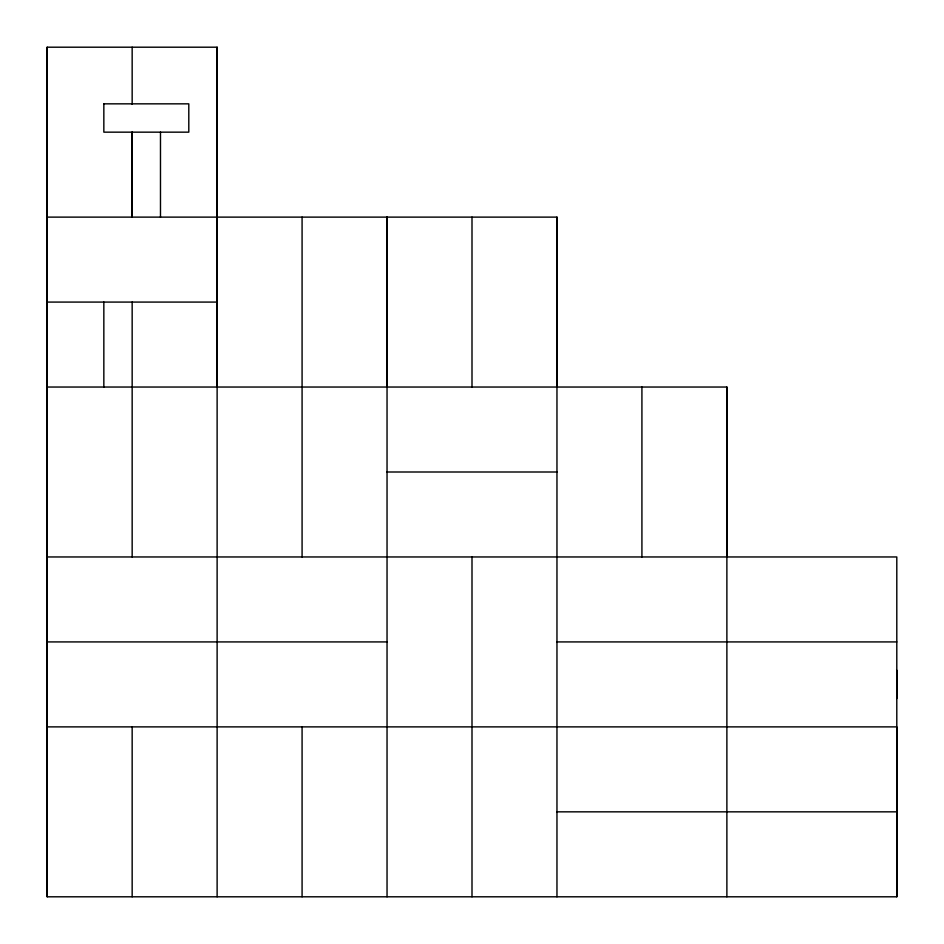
<?xml version="1.0" encoding="UTF-8"?>
<svg xmlns="http://www.w3.org/2000/svg" width="944" height="944" viewBox="0 0 944 944"><rect width="100%" height="100%" fill="white"/><g stroke="black" fill="none" stroke-linecap="round" stroke-linejoin="round"><path stroke-width="1.42" d="M47.2 726.88L896.8 726.88L896.8 896.8L47.2 896.8L47.2 47.2L217.12 47.2L217.12 387.04M132.16 896.8L132.16 726.88M132.16 556.96L132.16 302.08M132.16 104.324L132.16 47.2M217.12 896.8L217.12 47.2M302.08 896.8L302.08 726.88M302.08 217.12L302.08 556.96M387.04 896.8L387.04 217.12L387.04 387.04M472 896.8L472 556.96M472 387.04L472 217.12M556.96 896.8L556.96 217.12L47.2 217.12M556.96 387.04L556.96 217.12M641.92 556.96L641.92 387.04M726.88 556.96L726.88 387.04L47.2 387.04M896.8 698.56L896.8 670.24M47.2 302.08L217.12 302.08M387.04 472L556.96 472M47.2 556.96L896.8 556.96L896.8 896.8M47.2 641.92L387.04 641.92M556.96 641.92L896.8 641.92M556.96 811.84L896.8 811.84M726.88 387.04L726.88 896.8M160.48 132.16L160.48 217.12M103.84 302.08L103.84 387.04M47.2 47.2L47.2 896.8M103.84 103.84L103.84 132.16L188.8 132.16L188.8 103.84L103.84 103.84M132.16 132.16L132.16 217.12L132.16 132.16"/></g></svg>
